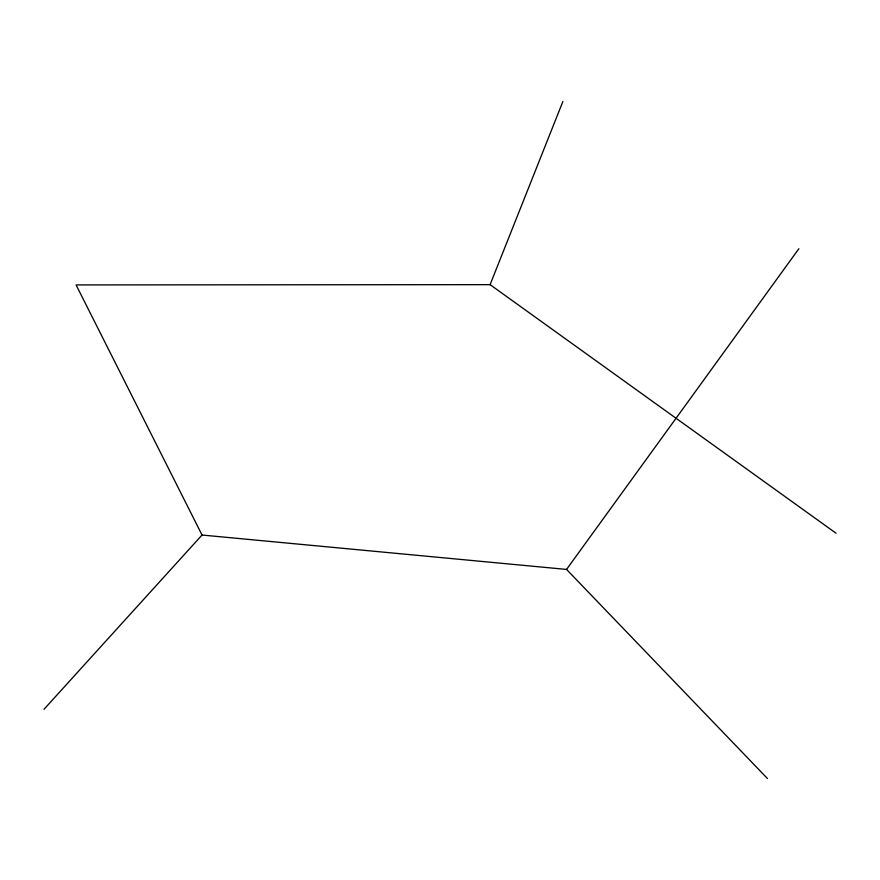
<?xml version="1.0" encoding="UTF-8"?>
<svg xmlns="http://www.w3.org/2000/svg" width="880" height="880" viewBox="0 0 880 880"><rect width="100%" height="100%" fill="white"/><g stroke="black" fill="none" stroke-linecap="round" stroke-linejoin="round"><path stroke-width="1.32" d="M767.448 778.514L566.544 569.426L202.037 535.029L76.076 284.922L490.105 284.658L562.892 101.486M566.544 569.426L798.875 248.721M44 709.302L202.037 535.029M490.105 284.658L836 533.203"/></g></svg>
